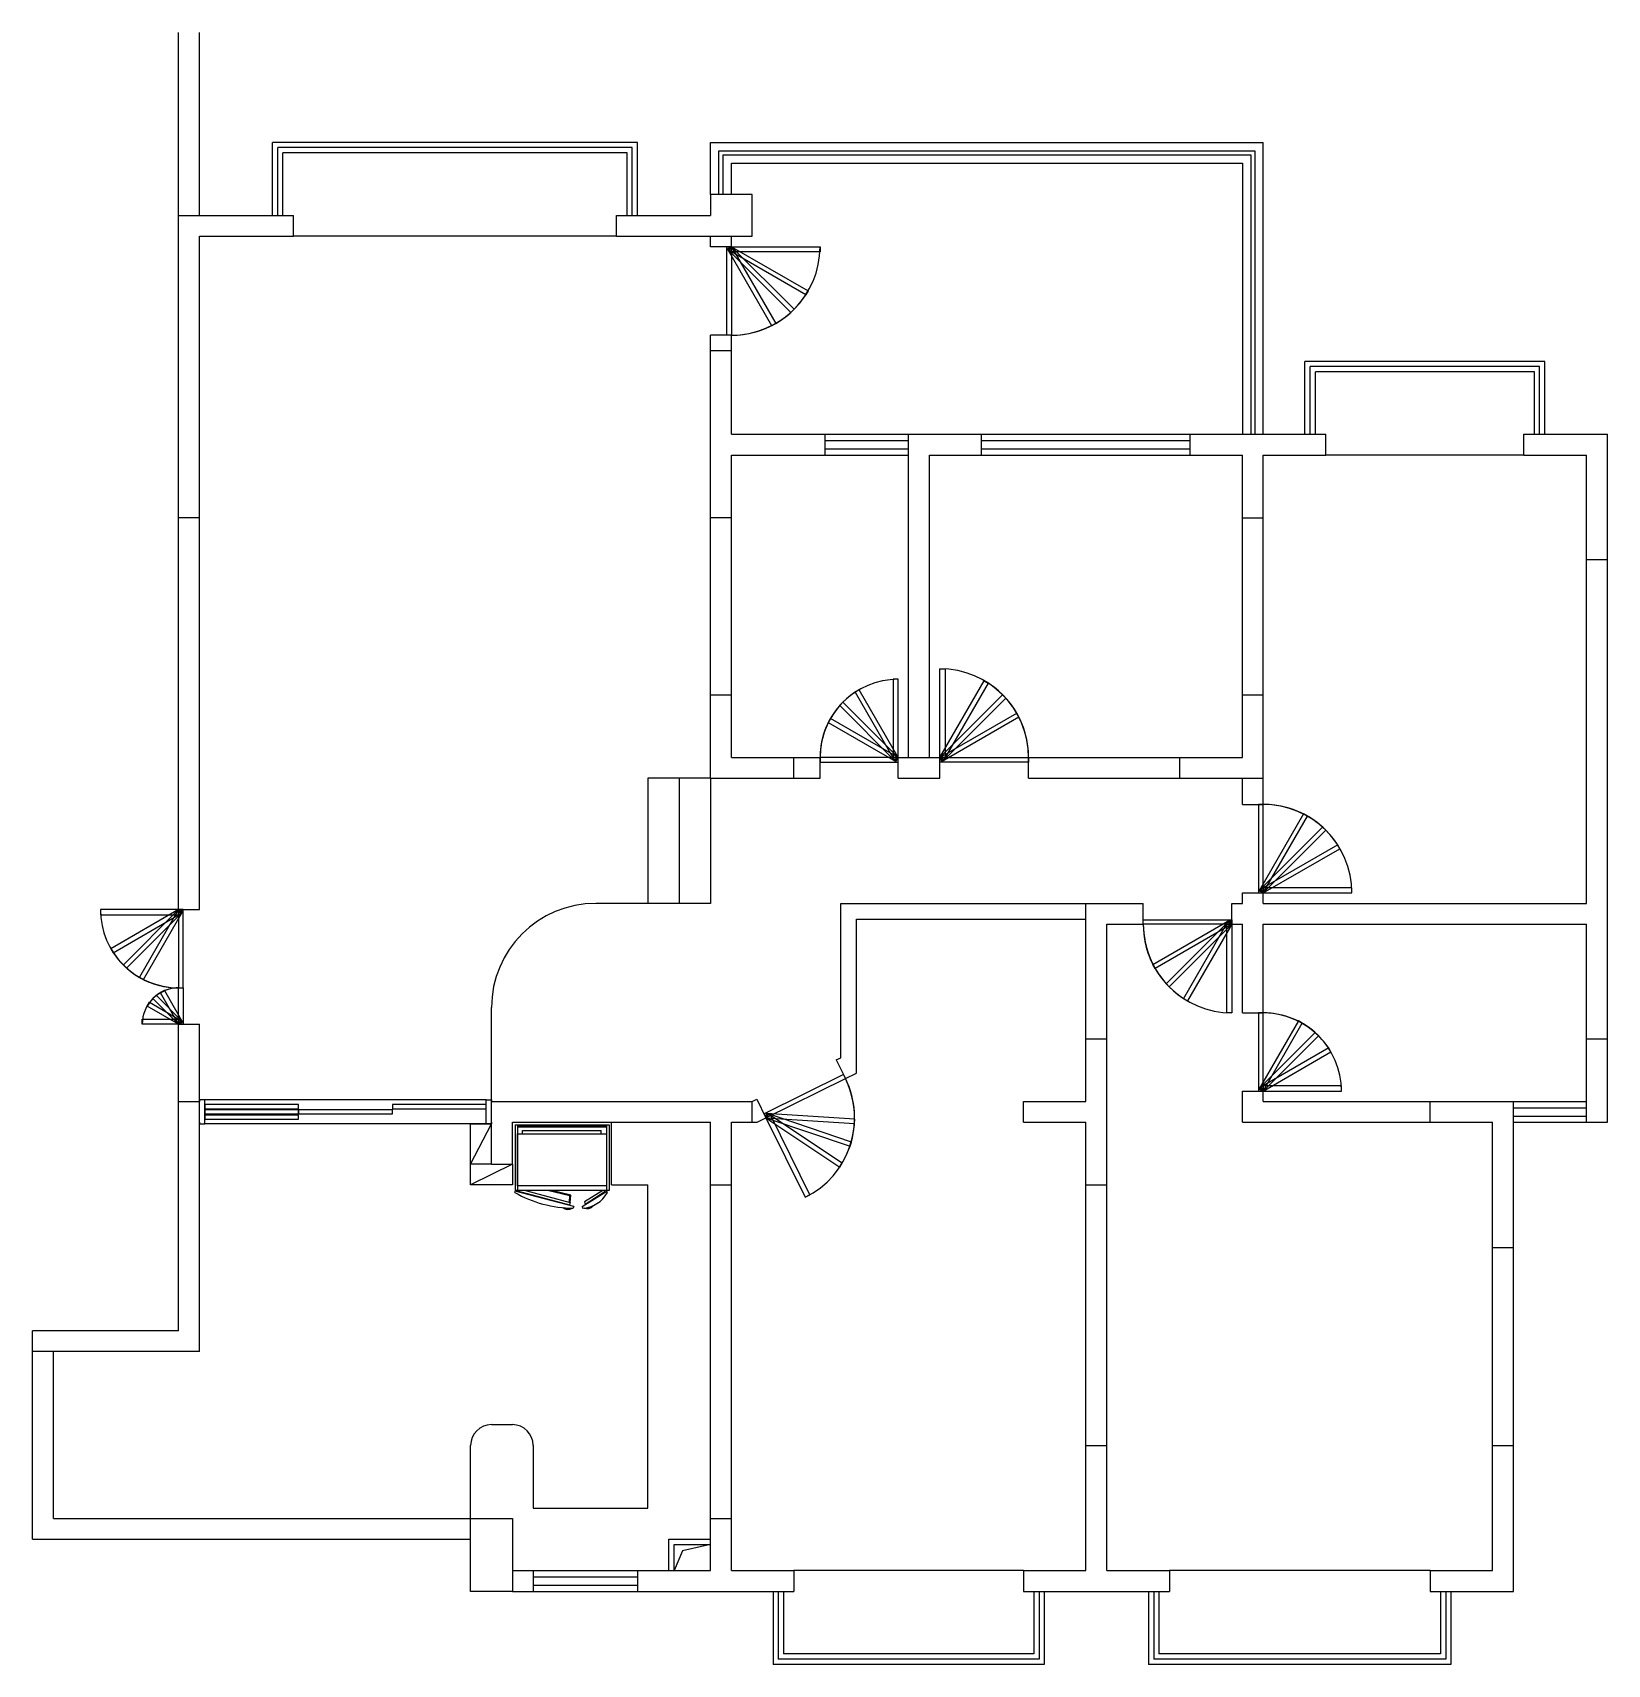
# Model space of a CAD drawing. Header units: millimetres. Extents: x 1299472 to 1314572, y -297158 to -281505.
import ezdxf

# ---------------------------------------------------------------- set-up
doc = ezdxf.new("R2010")
doc.units = ezdxf.units.MM
for name, color, linetype in [('F-DOOR', 7, 'Continuous'), ('F-FURN', 7, 'Continuous'), ('F-SAN FIT', 7, 'Continuous'), ('S-S.WALL', 7, 'Continuous'), ('S-楼梯', 7, 'Continuous')]:
    doc.layers.add(name, color=color, linetype=linetype)

msp = doc.modelspace()

# ---------------------------------------------------------------- linework, layer by layer
at = {"layer": 'F-DOOR'}
for p, q in [((1303822, -291743), (1301122, -291743)), ((1303822, -291973), (1301122, -291973))]:
    msp.add_line(p, q, dxfattribs=at)
for points in [[(1306172, -283558), (1306172, -284408), (1306128, -284408), (1306128, -283558)], [(1306172, -283558), (1306597, -284294), (1306559, -284316), (1306134, -283580)], [(1306172, -283558), (1306773, -284159), (1306742, -284190), (1306141, -283589)], [(1306172, -283558), (1306908, -283983), (1306886, -284021), (1306150, -283596)], [(1306172, -283558), (1307022, -283558), (1307022, -283608), (1306172, -283608)], [(1308172, -288458), (1308172, -287608), (1308222, -287608), (1308222, -288458)], [(1307772, -288458), (1307397, -287808), (1307359, -287830), (1307734, -288480)], [(1307772, -288458), (1307772, -287708), (1307722, -287708), (1307722, -288458)], [(1308172, -288458), (1308597, -287722), (1308635, -287744), (1308210, -288480)], [(1308172, -288458), (1308773, -287857), (1308804, -287888), (1308203, -288489)], [(1307772, -288458), (1307242, -287927), (1307211, -287958), (1307741, -288489)], [(1307772, -288458), (1307122, -288083), (1307101, -288121), (1307750, -288496)], [(1308172, -288458), (1308908, -288033), (1308930, -288071), (1308194, -288496)], [(1307772, -288458), (1307022, -288458), (1307022, -288502), (1307772, -288502)], [(1308172, -288458), (1309022, -288458), (1309022, -288502), (1308172, -288502)], [(1311272, -289758), (1311272, -288908), (1311228, -288908), (1311228, -289758)], [(1311272, -289758), (1311697, -289022), (1311659, -289000), (1311234, -289736)], [(1311272, -289758), (1311873, -289157), (1311842, -289126), (1311241, -289727)], [(1311272, -289758), (1312008, -289333), (1311986, -289295), (1311250, -289720)], [(1311272, -289758), (1312122, -289758), (1312122, -289708), (1311272, -289708)], [(1300872, -289918), (1300122, -289918), (1300122, -289968), (1300872, -289968)], [(1300872, -289918), (1300222, -290293), (1300244, -290331), (1300894, -289956)], [(1300872, -289918), (1300342, -290448), (1300373, -290479), (1300903, -289949)], [(1300872, -289918), (1300497, -290567), (1300535, -290589), (1300910, -289940)], [(1300872, -289918), (1300872, -290668), (1300916, -290668), (1300916, -289918)], [(1310972, -290058), (1310122, -290058), (1310122, -290014), (1310972, -290014)], [(1310972, -290058), (1310236, -290483), (1310214, -290445), (1310950, -290020)], [(1310972, -290058), (1310371, -290659), (1310340, -290628), (1310941, -290027)], [(1310972, -290058), (1310547, -290794), (1310509, -290772), (1310934, -290036)], [(1310972, -290058), (1310972, -290908), (1310922, -290908), (1310922, -290058)], [(1300872, -291018), (1300872, -290668), (1300916, -290668), (1300916, -291018)], [(1300872, -291018), (1300569, -290843), (1300591, -290805), (1300894, -290980)], [(1300872, -291018), (1300624, -290770), (1300655, -290739), (1300903, -290987)], [(1300872, -291018), (1300697, -290715), (1300735, -290693), (1300910, -290996)], [(1300872, -291018), (1300522, -291018), (1300522, -290968), (1300872, -290968)], [(1311272, -291658), (1311272, -290908), (1311228, -290908), (1311228, -291658)], [(1311272, -291658), (1311647, -291008), (1311609, -290986), (1311234, -291636)], [(1311272, -291658), (1311802, -291127), (1311771, -291097), (1311241, -291627)], [(1311272, -291658), (1311921, -291283), (1311900, -291245), (1311250, -291620)], [(1306504, -291915), (1307267, -291539), (1307247, -291500), (1306485, -291876)], [(1311272, -291658), (1312022, -291658), (1312022, -291608), (1311272, -291608)], [(1301122, -291828), (1302022, -291828), (1302022, -291788), (1301122, -291788)], [(1301122, -291878), (1302022, -291878), (1302022, -291838), (1301122, -291838)], [(1301122, -291928), (1302022, -291928), (1302022, -291888), (1301122, -291888)], [(1302022, -291878), (1302922, -291878), (1302922, -291838), (1302022, -291838)], [(1302922, -291828), (1303822, -291828), (1303822, -291788), (1302922, -291788)], [(1306504, -291915), (1307353, -291970), (1307356, -291927), (1306507, -291872)], [(1306504, -291915), (1307310, -292188), (1307324, -292147), (1306519, -291874)], [(1306504, -291915), (1307212, -292387), (1307236, -292351), (1306529, -291879)], [(1306504, -291915), (1306881, -292677), (1306926, -292655), (1306549, -291893)]]:
    msp.add_lwpolyline(points, close=True, dxfattribs=at)
for points in [[(1301072, -291958), (1301072, -291973), (1301122, -291973), (1301122, -291743), (1301072, -291743), (1301072, -291758)], [(1303872, -291958), (1303872, -291973), (1303822, -291973), (1303822, -291743), (1303872, -291743), (1303872, -291758)]]:
    msp.add_lwpolyline(points, dxfattribs=at)
for centre, radius, start, end in [((1306172, -283558), 850, 270, 0), ((1306172, -283558), 850, 270, 330), ((1306172, -283558), 850, 270, 315), ((1306172, -283558), 850, 270, 300), ((1308172, -288458), 850, 0, 90), ((1307772, -288458), 750, 90, 180), ((1307772, -288458), 750, 120, 180), ((1308172, -288458), 850, 0, 60), ((1308172, -288458), 850, 0, 45), ((1307772, -288458), 750, 135, 180), ((1307772, -288458), 750, 150, 180), ((1308172, -288458), 850, 0, 30), ((1311272, -289758), 850, 0, 90), ((1311272, -289758), 850, 30, 90), ((1311272, -289758), 850, 45, 90), ((1311272, -289758), 850, 60, 90), ((1300872, -289918), 750, 180, 270), ((1310972, -290058), 850, 180, 270), ((1310972, -290058), 850, 180, 240), ((1310972, -290058), 850, 180, 225), ((1310972, -290058), 850, 180, 210), ((1300872, -289918), 750, 210, 270), ((1300872, -289918), 750, 225, 270), ((1300872, -289918), 750, 240, 270), ((1300872, -291018), 350, 90, 180), ((1300872, -291018), 350, 90, 150), ((1300872, -291018), 350, 90, 135), ((1300872, -291018), 350, 90, 120), ((1311272, -291658), 750, 0, 90), ((1311272, -291658), 750, 30, 90), ((1311272, -291658), 750, 45, 90), ((1311272, -291658), 750, 60, 90), ((1306504, -291915), 850, 296.2948, 26.2948), ((1306504, -291915), 850, 326.2948, 26.2948), ((1306504, -291915), 850, 341.2948, 26.2948), ((1306504, -291915), 850, 356.2948, 26.2948)]:
    msp.add_arc(centre, radius, start, end, dxfattribs=at)
at = {"layer": 'F-FURN'}
for p, q in [((1304100, -291981), (1304100, -292611)), ((1304100, -291981), (1305000, -291981)), ((1304120, -291981), (1304120, -292611)), ((1304120, -291991), (1304974, -291991)), ((1304120, -292001), (1304974, -292001)), ((1304120, -292566), (1304120, -292067)), ((1304120, -292067), (1304974, -292067)), ((1304170, -292067), (1304170, -292037)), ((1304170, -292037), (1304924, -292037)), ((1304924, -292067), (1304924, -292037)), ((1304974, -291981), (1304974, -292611)), ((1304974, -292067), (1304974, -292566)), ((1304974, -292075), (1304974, -292539)), ((1305000, -291981), (1305000, -292611)), ((1304095, -292631), (1304099, -292617)), ((1304660, -292767), (1304099, -292617)), ((1305000, -292611), (1304100, -292611)), ((1304120, -292611), (1304119, -292615)), ((1304119, -292615), (1304120, -292611)), ((1304119, -292615), (1304621, -292750)), ((1304974, -292566), (1304120, -292566)), ((1304197, -292611), (1304627, -292726)), ((1304624, -292664), (1304409, -292611)), ((1304633, -292656), (1304447, -292611)), ((1304620, -292724), (1304624, -292664)), ((1304627, -292726), (1304633, -292656)), ((1304740, -292767), (1304979, -292617)), ((1304938, -292611), (1304765, -292721)), ((1304960, -292624), (1304770, -292746)), ((1304960, -292624), (1304957, -292611)), ((1304983, -292631), (1304979, -292617)), ((1304627, -292726), (1304621, -292750)), ((1304660, -292767), (1304656, -292781)), ((1304740, -292767), (1304744, -292781)), ((1304765, -292721), (1304770, -292746))]:
    msp.add_line(p, q, dxfattribs=at)
for centre, radius, start, end in [((1304661, -291639), 1142, 240.2923, 269.7077), ((1304732, -292498), 284, 272.4397, 331.9673), ((1304603, -292710), 83.4, 231.893, 302.1418), ((1304603, -292710), 78.4, 237.4818, 296.553), ((1304786, -292703), 83.4, 249.0282, 319.2769), ((1304786, -292703), 78.4, 254.6169, 313.6882)]:
    msp.add_arc(centre, radius, start, end, dxfattribs=at)
at = {"layer": 'F-SAN FIT'}
for p, q in [((1303672, -292558), (1303672, -291973)), ((1303672, -292358), (1303872, -291973)), ((1303672, -291973), (1303872, -291973)), ((1305022, -292558), (1305022, -291958)), ((1303872, -292358), (1303672, -292358)), ((1304072, -292358), (1303672, -292558)), ((1304072, -292358), (1304072, -292558)), ((1304072, -292558), (1303672, -292558)), ((1305022, -292558), (1305372, -292558)), ((1305372, -295658), (1305372, -292558)), ((1303872, -294858), (1304072, -294858)), ((1303672, -295758), (1303672, -295058)), ((1304272, -295058), (1304272, -295658)), ((1304272, -295658), (1305372, -295658))]:
    msp.add_line(p, q, dxfattribs=at)
for centre, start, end in [((1303872, -295058), 90, 180), ((1304072, -295058), 0, 90)]:
    msp.add_arc(centre, 200, start, end, dxfattribs=at)
at = {"layer": 'S-S.WALL'}
for p, q in [((1300872, -289918), (1300872, -281505)), ((1301072, -283258), (1301072, -281505)), ((1305272, -282558), (1301772, -282558)), ((1301772, -283258), (1301772, -282558)), ((1305222, -282608), (1301822, -282608)), ((1301822, -283258), (1301822, -282608)), ((1305172, -282658), (1301872, -282658)), ((1301872, -283258), (1301872, -282658)), ((1305172, -283258), (1305172, -282658)), ((1305222, -283258), (1305222, -282608)), ((1305272, -283258), (1305272, -282558)), ((1305972, -282558), (1311272, -282558)), ((1305972, -283058), (1305972, -282558)), ((1311272, -285358), (1311272, -282558)), ((1300872, -283258), (1301972, -283258)), ((1301972, -283458), (1301972, -283258)), ((1305072, -283458), (1305072, -283258)), ((1305072, -283258), (1305972, -283258)), ((1301072, -283458), (1301972, -283458)), ((1301072, -289918), (1301072, -283458)), ((1305072, -283458), (1301972, -283458)), ((1305072, -283458), (1305972, -283458)), ((1305972, -283558), (1305972, -283458)), ((1306172, -283558), (1306172, -283458)), ((1306172, -283558), (1305972, -283558)), ((1305972, -288658), (1305972, -284408)), ((1306172, -284408), (1305972, -284408)), ((1306172, -285358), (1306172, -284408)), ((1306172, -284558), (1305972, -284558)), ((1313972, -284658), (1311672, -284658)), ((1311672, -285358), (1311672, -284658)), ((1313922, -284708), (1311722, -284708)), ((1311722, -285358), (1311722, -284708)), ((1313922, -285358), (1313922, -284708)), ((1313972, -285358), (1313972, -284658)), ((1313872, -284758), (1311772, -284758)), ((1311772, -285358), (1311772, -284758)), ((1313872, -285358), (1313872, -284758)), ((1306172, -285358), (1307072, -285358)), ((1307072, -285558), (1307072, -285358)), ((1307072, -285358), (1307872, -285358)), ((1307072, -285418), (1307872, -285418)), ((1307072, -285498), (1307872, -285498)), ((1307872, -288458), (1307872, -285358)), ((1307872, -285358), (1308572, -285358)), ((1308572, -285558), (1308572, -285358)), ((1308572, -285358), (1310572, -285358)), ((1308572, -285418), (1310572, -285418)), ((1308572, -285498), (1310572, -285498)), ((1310572, -285558), (1310572, -285358)), ((1310572, -285358), (1311872, -285358)), ((1311872, -285558), (1311872, -285358)), ((1313772, -285558), (1313772, -285358)), ((1313772, -285358), (1314572, -285358)), ((1314572, -291958), (1314572, -285358)), ((1306172, -285558), (1307072, -285558)), ((1306172, -288458), (1306172, -285558)), ((1307072, -285558), (1307872, -285558)), ((1308072, -288458), (1308072, -285558)), ((1308072, -285558), (1308572, -285558)), ((1308572, -285558), (1310572, -285558)), ((1310572, -285558), (1311072, -285558)), ((1311072, -288458), (1311072, -285558)), ((1311272, -285558), (1311872, -285558)), ((1311272, -288908), (1311272, -285558)), ((1313772, -285558), (1311872, -285558)), ((1313772, -285558), (1314372, -285558)), ((1314372, -289858), (1314372, -285558)), ((1301072, -286158), (1300872, -286158)), ((1306172, -286158), (1305972, -286158)), ((1311072, -286158), (1311272, -286158)), ((1314372, -286558), (1314572, -286558)), ((1305972, -287858), (1306172, -287858)), ((1311072, -287858), (1311272, -287858)), ((1306172, -288458), (1307022, -288458)), ((1306772, -288658), (1306772, -288458)), ((1307022, -288658), (1307022, -288458)), ((1307772, -288658), (1307772, -288458)), ((1307772, -288458), (1308172, -288458)), ((1308172, -288658), (1308172, -288458)), ((1309022, -288658), (1309022, -288458)), ((1309022, -288458), (1311072, -288458)), ((1310472, -288658), (1310472, -288458)), ((1305972, -288658), (1307022, -288658)), ((1307772, -288658), (1308172, -288658)), ((1309022, -288658), (1311272, -288658)), ((1311072, -288908), (1311072, -288658)), ((1311072, -288908), (1311272, -288908)), ((1307222, -289858), (1310122, -289858)), ((1307222, -291338), (1307222, -289858)), ((1309572, -291758), (1309572, -289858)), ((1310122, -290058), (1310122, -289858)), ((1310972, -290058), (1310972, -289858)), ((1310972, -289858), (1311072, -289858)), ((1311072, -289858), (1311072, -289758)), ((1311072, -289758), (1311272, -289758)), ((1311272, -289858), (1311272, -289758)), ((1311272, -289858), (1314372, -289858)), ((1300872, -289918), (1301072, -289918)), ((1307372, -290008), (1309572, -290008)), ((1307372, -291487), (1307372, -290008)), ((1309772, -290058), (1310122, -290058)), ((1309772, -296258), (1309772, -290058)), ((1310972, -290058), (1311072, -290058)), ((1311072, -290908), (1311072, -290058)), ((1311272, -290058), (1314372, -290058)), ((1311272, -290908), (1311272, -290058)), ((1314372, -291958), (1314372, -290058)), ((1311072, -290908), (1311272, -290908)), ((1300872, -293958), (1300872, -291018)), ((1300872, -291018), (1301072, -291018)), ((1301072, -294158), (1301072, -291018)), ((1309572, -291158), (1309772, -291158)), ((1314372, -291158), (1314572, -291158)), ((1307178, -291360), (1307222, -291338)), ((1307178, -291360), (1307267, -291539)), ((1307267, -291539), (1307372, -291487)), ((1300872, -291758), (1301072, -291758)), ((1303872, -292358), (1303872, -291758)), ((1303872, -291758), (1306372, -291758)), ((1306372, -291758), (1306416, -291736)), ((1306372, -291958), (1306372, -291758)), ((1306416, -291736), (1306504, -291915)), ((1308972, -291958), (1308972, -291758)), ((1308972, -291758), (1309572, -291758)), ((1311072, -291958), (1311072, -291658)), ((1311072, -291658), (1311272, -291658)), ((1311272, -291758), (1311272, -291658)), ((1311272, -291758), (1313672, -291758)), ((1312872, -291958), (1312872, -291758)), ((1313672, -296458), (1313672, -291758)), ((1313672, -291758), (1314372, -291758)), ((1306419, -291958), (1306504, -291915)), ((1313672, -291818), (1314372, -291818)), ((1313672, -291898), (1314372, -291898)), ((1304072, -291958), (1305972, -291958)), ((1304072, -292358), (1304072, -291958)), ((1305972, -296258), (1305972, -291958)), ((1306172, -296258), (1306172, -291958)), ((1306172, -291958), (1306419, -291958)), ((1308972, -291958), (1309572, -291958)), ((1309572, -296258), (1309572, -291958)), ((1311072, -291958), (1313472, -291958)), ((1313472, -296258), (1313472, -291958)), ((1313672, -291958), (1314372, -291958)), ((1314372, -291958), (1314572, -291958)), ((1303872, -292358), (1304072, -292358)), ((1305972, -292558), (1306172, -292558)), ((1309572, -292558), (1309772, -292558)), ((1313472, -293158), (1313672, -293158)), ((1299472, -295958), (1299472, -293958)), ((1300872, -293958), (1299472, -293958)), ((1301072, -294158), (1299472, -294158)), ((1299672, -295758), (1299672, -294158)), ((1309572, -295058), (1309772, -295058)), ((1313472, -295058), (1313672, -295058)), ((1299672, -295758), (1303872, -295758)), ((1305972, -295758), (1306172, -295758)), ((1299472, -295958), (1303672, -295958)), ((1305572, -296258), (1305572, -295958)), ((1305572, -295958), (1305972, -295958)), ((1305622, -296008), (1305972, -296008)), ((1305622, -296258), (1305622, -296008)), ((1304072, -296258), (1304272, -296258)), ((1304272, -296258), (1305272, -296258)), ((1305272, -296258), (1305972, -296258)), ((1306172, -296258), (1306772, -296258)), ((1308972, -296258), (1306772, -296258)), ((1306772, -296258), (1306772, -296458)), ((1308972, -296258), (1308972, -296458)), ((1308972, -296258), (1309572, -296258)), ((1309772, -296258), (1310372, -296258)), ((1310372, -296258), (1310372, -296458)), ((1312872, -296258), (1310372, -296258)), ((1312872, -296258), (1312872, -296458)), ((1312872, -296258), (1313472, -296258)), ((1304072, -296458), (1304272, -296458)), ((1304272, -296318), (1305272, -296318)), ((1304272, -296398), (1305272, -296398)), ((1304272, -296458), (1305272, -296458)), ((1305272, -296458), (1306772, -296458)), ((1306572, -296458), (1306572, -297158)), ((1306622, -296458), (1306622, -297108)), ((1306672, -296458), (1306672, -297058)), ((1308972, -296458), (1310372, -296458)), ((1309072, -296458), (1309072, -297058)), ((1309122, -296458), (1309122, -297108)), ((1309172, -296458), (1309172, -297158)), ((1310172, -296458), (1310172, -297158)), ((1310222, -296458), (1310222, -297108)), ((1310272, -296458), (1310272, -297058)), ((1312872, -296458), (1313672, -296458)), ((1312972, -296458), (1312972, -297058)), ((1313022, -296458), (1313022, -297108)), ((1313072, -296458), (1313072, -297158)), ((1309072, -297058), (1306672, -297058)), ((1312972, -297058), (1310272, -297058)), ((1309172, -297158), (1306572, -297158)), ((1309122, -297108), (1306622, -297108)), ((1313072, -297158), (1310172, -297158)), ((1313022, -297108), (1310222, -297108))]:
    msp.add_line(p, q, dxfattribs=at)
for points in [[(1306052, -283058), (1306052, -282638), (1311192, -282638), (1311192, -285358)], [(1306092, -283058), (1306092, -282678), (1311152, -282678), (1311152, -285358)], [(1306172, -283058), (1306172, -282758), (1311072, -282758), (1311072, -285358)], [(1305972, -283458), (1306372, -283458), (1306372, -283058), (1305972, -283058), (1305972, -283258)], [(1305972, -296008), (1305702, -296068), (1305622, -296258)], [(1304272, -296258), (1304272, -296458)], [(1305272, -296258), (1305272, -296458)]]:
    msp.add_lwpolyline(points, dxfattribs=at)
msp.add_lwpolyline([(1303672, -295758), (1304072, -295758), (1304072, -296458), (1303672, -296458)], close=True, dxfattribs=at)
at = {"layer": 'S-楼梯'}
for p, q in [((1305372, -288658), (1305372, -289858)), ((1305972, -288658), (1305372, -288658)), ((1305672, -288658), (1305672, -289858)), ((1305972, -288658), (1305972, -289858)), ((1305972, -289858), (1304872, -289858)), ((1303872, -291758), (1303872, -290858))]:
    msp.add_line(p, q, dxfattribs=at)
msp.add_arc((1304872, -290858), 1000, 90, 180, dxfattribs=at)

doc.saveas('drawing.dxf')
